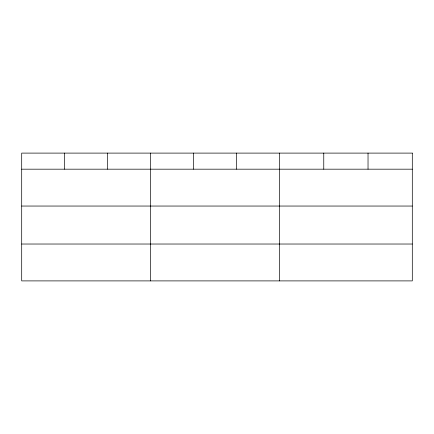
<?xml version="1.0" encoding="UTF-8"?>
<svg xmlns="http://www.w3.org/2000/svg" width="434" height="434" viewBox="0 0 434 434"><rect width="100%" height="100%" fill="white"/><g stroke="black" fill="none" stroke-linecap="round" stroke-linejoin="round"><path stroke-width="0.65" d="M21.7 169.179L412.3 169.179M21.7 206.047L412.3 206.047M21.7 244.027L412.3 244.027M368.032 153.104L368.032 169.179M323.764 153.104L323.764 169.179M279.496 153.104L279.496 280.896M236.53 153.104L236.53 169.179M193.564 153.104L193.564 169.179M150.598 153.104L150.598 280.896M107.632 153.104L107.632 169.179M64.666 153.104L64.666 169.179M412.3 153.104L21.7 153.104L21.7 280.896L412.3 280.896L412.3 153.104"/></g></svg>
